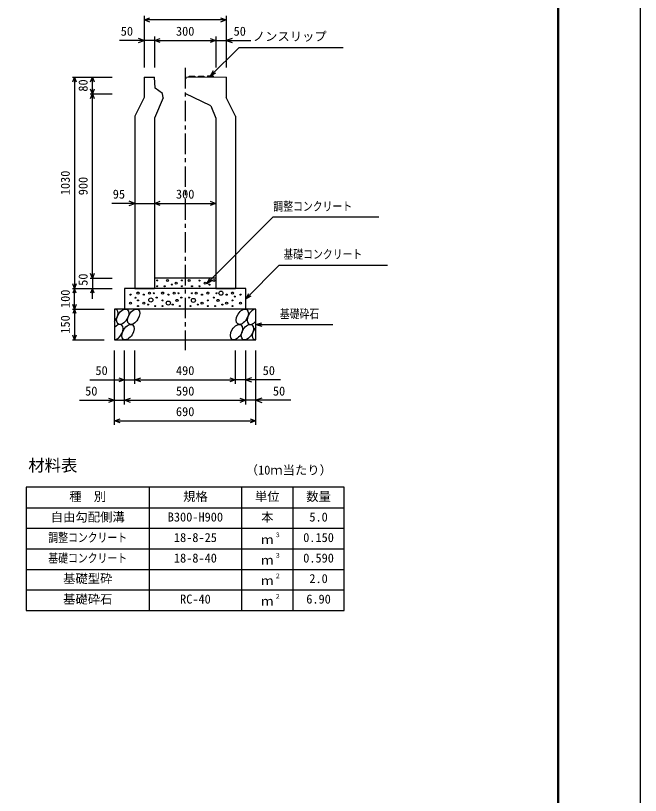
# Model space of a CAD drawing. Units: millimetres, scale not verified. Extents: x -16800 to 16800, y -5940 to 5940.
# Drawn here: x 13755 to 16800, y 78 to 3880 of the extents above; entities that cross this region are included whole.
import ezdxf
from ezdxf.enums import TextEntityAlignment as Align

# ---------------------------------------------------------------- set-up
doc = ezdxf.new("R2010")
doc.units = ezdxf.units.MM
doc.header["$LTSCALE"] = 20
doc.linetypes.add('CHAIN1', pattern=[8, 5, -1, 1, -1])
for name, color, linetype, lineweight in [('0-0_DIM', 7, 'Continuous', 25), ('0-1_Defpoints', 5, 'Continuous', 25), ('0-2_HATCH', 6, 'Continuous', 25), ('0-3_HYO', 3, 'Continuous', 25), ('0-4_HYO2', 4, 'Continuous', 25), ('0-5_OUTLINE', 3, 'Continuous', 25), ('0-6_TXT', 7, 'Continuous', 25), ('0-7_WAKU', 3, 'Continuous', 25)]:
    doc.layers.add(name, color=color, linetype=linetype, lineweight=lineweight)
doc.styles.add('ＭＳ ゴシック', font='')
doc.styles.get('ＭＳ ゴシック').set_extended_font_data('MS Gothic')

msp = doc.modelspace()

# ---------------------------------------------------------------- linework, layer by layer
at = {"layer": '0-0_DIM'}
for p, q in [((14381.78, 3878.57), (14381.78, 3626.83)), ((14781.78, 3878.57), (14781.78, 3626.83)), ((14781.78, 3858.57), (14381.78, 3858.57)), ((14431.78, 3778.57), (14431.78, 3626.83)), ((14731.78, 3778.57), (14731.78, 3626.83)), ((14381.78, 3758.57), (14262.12, 3758.57)), ((14431.78, 3758.57), (14381.78, 3758.57)), ((14431.78, 3758.57), (14731.78, 3758.57)), ((14731.78, 3758.57), (14781.78, 3758.57)), ((14781.78, 3758.57), (14901.45, 3758.57)), ((14704.73, 3585.59), (14842.4, 3723.26)), ((15350.84, 3723.26), (14842.4, 3723.26)), ((14704.73, 3585.59), (14719.73, 3611.57)), ((14032.58, 3579.36), (14225.91, 3579.36)), ((14042.58, 3579.36), (14042.58, 2549.36)), ((14129.25, 3498.86), (14129.25, 3579.36)), ((14704.73, 3585.59), (14730.71, 3600.59)), ((14119.25, 3498.86), (14225.91, 3498.86)), ((14129.25, 2599.36), (14129.25, 3498.86)), ((14336.78, 2964.36), (14224.8, 2964.36)), ((14336.78, 2964.36), (14431.78, 2964.36)), ((14431.78, 2964.36), (14731.78, 2964.36)), ((15040.44, 2663.02), (14876.78, 2499.36)), ((15040.44, 2663.02), (15567.51, 2663.02)), ((14119.25, 2599.36), (14225.91, 2599.36)), ((14129.25, 2599.36), (14129.25, 2549.36)), ((14686.78, 2574.36), (14701.78, 2600.34)), ((14686.78, 2574.36), (14712.76, 2589.36)), ((14032.58, 2549.36), (14225.91, 2549.36)), ((14042.58, 2449.36), (14042.58, 2549.36)), ((14129.25, 2499.36), (14129.25, 2549.36)), ((14876.78, 2499.36), (14891.78, 2525.34)), ((14876.78, 2499.36), (14902.76, 2514.36)), ((14032.58, 2449.36), (14186.78, 2449.36)), ((14042.58, 2449.36), (14042.58, 2299.36)), ((14926.78, 2374.36), (14955.76, 2382.13)), ((14926.78, 2374.36), (15300.68, 2374.36)), ((14926.78, 2374.36), (14955.76, 2366.6)), ((14032.58, 2299.36), (14186.78, 2299.36)), ((14236.78, 1884.35), (14236.78, 2246.69)), ((14286.78, 1984.35), (14286.78, 2246.69)), ((14336.78, 2084.35), (14336.78, 2246.69)), ((14826.78, 2084.35), (14826.78, 2246.69)), ((14876.78, 1984.35), (14876.78, 2246.69)), ((14926.78, 1884.35), (14926.78, 2246.69)), ((14116.78, 2104.35), (14336.78, 2104.35)), ((14336.78, 2104.35), (14826.78, 2104.35)), ((15046.78, 2104.35), (14826.78, 2104.35)), ((14066.78, 2004.35), (14286.78, 2004.35)), ((14286.78, 2004.35), (14876.78, 2004.35)), ((15096.78, 2004.35), (14876.78, 2004.35)), ((14236.78, 1904.35), (14926.78, 1904.35))]:
    msp.add_line(p, q, dxfattribs=at)
at = {"layer": '0-0_DIM', "linetype": 'CHAIN1'}
msp.add_line((14581.78, 3624.66), (14581.78, 2249.36), dxfattribs=at)
at = {"layer": '0-0_DIM'}
for points in [[(14410.01, 3848.31), (14381.82, 3858.57), (14410.01, 3868.83)], [(14753.63, 3868.83), (14781.82, 3858.57), (14753.63, 3848.31)], [(14353.59, 3748.31), (14381.78, 3758.57), (14353.59, 3768.83)], [(14459.97, 3748.31), (14431.78, 3758.57), (14459.97, 3768.83)], [(14703.67, 3768.83), (14731.86, 3758.57), (14703.67, 3748.31)], [(14809.9, 3768.83), (14781.71, 3758.57), (14809.9, 3748.31)], [(14034.37, 3556.81), (14042.58, 3579.36), (14050.79, 3556.81)], [(14121.04, 3556.81), (14129.25, 3579.36), (14137.46, 3556.81)], [(14137.46, 3521.42), (14129.25, 3498.86), (14121.04, 3521.42)], [(14121.04, 3476.31), (14129.25, 3498.86), (14137.46, 3476.31)], [(14308.59, 2954.1), (14336.78, 2964.36), (14308.59, 2974.62)], [(14459.97, 2954.1), (14431.78, 2964.36), (14459.97, 2974.62)], [(14703.59, 2974.62), (14731.78, 2964.36), (14703.59, 2954.1)], [(14686.78, 2574.36), (15011.25, 2898.83), (15524.8, 2898.83)], [(14137.46, 2621.92), (14129.25, 2599.36), (14121.04, 2621.92)], [(14050.79, 2571.92), (14042.58, 2549.36), (14034.37, 2571.92)], [(14050.79, 2526.81), (14042.58, 2549.36), (14034.37, 2526.81)], [(14137.46, 2526.81), (14129.25, 2549.36), (14121.04, 2526.81)], [(14050.79, 2471.92), (14042.58, 2449.36), (14034.37, 2471.92)], [(14050.79, 2426.81), (14042.58, 2449.36), (14034.37, 2426.81)], [(14050.79, 2321.92), (14042.58, 2299.36), (14034.37, 2321.92)], [(14258.59, 2114.61), (14286.78, 2104.35), (14258.59, 2094.09)], [(14364.97, 2094.09), (14336.78, 2104.35), (14364.97, 2114.61)], [(14798.59, 2114.61), (14826.78, 2104.35), (14798.59, 2094.09)], [(14904.97, 2114.61), (14876.78, 2104.35), (14904.97, 2094.09)], [(14208.59, 2014.61), (14236.78, 2004.35), (14208.59, 1994.09)], [(14314.97, 1994.09), (14286.78, 2004.35), (14314.97, 2014.61)], [(14848.59, 2014.61), (14876.78, 2004.35), (14848.59, 1994.09)], [(14954.97, 2014.61), (14926.78, 2004.35), (14954.97, 1994.09)], [(14264.97, 1894.09), (14236.78, 1904.35), (14264.97, 1914.61)], [(14898.59, 1914.61), (14926.78, 1904.35), (14898.59, 1894.09)]]:
    msp.add_lwpolyline(points, dxfattribs=at)
at = {"layer": '0-1_Defpoints'}
msp.add_lwpolyline([(0, -5940), (16800, -5940), (16800, 5940), (0, 5940)], close=True, dxfattribs=at)
at = {"layer": '0-2_HATCH'}
for p, q in [((14599.78, 3578.04), (14601.23, 3584.56)), ((14601.23, 3584.56), (14628.23, 3584.83)), ((14628.23, 3584.83), (14629.78, 3578.34)), ((14644.78, 3578.49), (14646.23, 3585.01)), ((14689.78, 3578.94), (14691.28, 3585.46)), ((14691.23, 3585.46), (14718.23, 3585.73)), ((14718.23, 3585.73), (14719.78, 3579.24))]:
    msp.add_line(p, q, dxfattribs=at)
msp.add_lwpolyline([(14646.23, 3585.01), (14673.23, 3585.28), (14674.78, 3578.79)], dxfattribs=at)
for centre, radius in [((14445.75, 2588.67), 2.5), ((14495.66, 2588.67), 5), ((14565.75, 2588.67), 2.5), ((14600.92, 2588.39), 5), ((14650.82, 2588.39), 2.5), ((14720.92, 2588.39), 5), ((14445.75, 2560.66), 2.5), ((14481.64, 2560.66), 2.5), ((14516.69, 2568.54), 2.5), ((14537.71, 2575.54), 5), ((14565.75, 2560.66), 2.5), ((14614.94, 2560.38), 2.5), ((14650.82, 2560.38), 2.5), ((14678.86, 2575.26), 5), ((14699.89, 2568.26), 2.5), ((14315.47, 2519.54), 2.5), ((14351.75, 2527.42), 5), ((14379.79, 2519.54), 2.5), ((14407.82, 2526.54), 5), ((14428.86, 2526.54), 2.5), ((14471.75, 2527.42), 5), ((14499.79, 2519.54), 2.5), ((14527.82, 2526.54), 5), ((14548.86, 2526.54), 2.5), ((14614.71, 2526.54), 2.5), ((14635.74, 2526.54), 5), ((14663.78, 2519.54), 2.5), ((14691.82, 2527.42), 5), ((14734.71, 2526.54), 2.5), ((14755.74, 2526.54), 10), ((14783.78, 2519.54), 2.5), ((14811.82, 2527.42), 5), ((14823.16, 2509.85), 2.5), ((14851.72, 2519.54), 2.5), ((14315.47, 2478.39), 5), ((14339.33, 2504.62), 2.5), ((14351.75, 2491.52), 2.5), ((14379.79, 2478.39), 5), ((14400.82, 2471.39), 2.5), ((14414.36, 2493.53), 10), ((14442.87, 2505.53), 2.5), ((14471.75, 2491.52), 2.5), ((14499.79, 2478.39), 10), ((14520.82, 2471.39), 2.5), ((14541.84, 2491.52), 5), ((14562.87, 2505.53), 2.5), ((14600.69, 2505.53), 2.5), ((14621.72, 2491.52), 10), ((14642.75, 2471.39), 2.5), ((14663.78, 2478.39), 5), ((14691.82, 2491.52), 2.5), ((14720.69, 2505.53), 2.5), ((14741.72, 2491.52), 5), ((14762.75, 2471.39), 2.5), ((14783.78, 2478.39), 5), ((14811.82, 2491.52), 2.5), ((14851.72, 2478.39), 5), ((14351.75, 2463.51), 2.5), ((14435.86, 2463.51), 2.5), ((14471.75, 2463.51), 2.5), ((14555.86, 2463.51), 2.5), ((14607.7, 2463.51), 2.5), ((14691.82, 2463.51), 2.5), ((14727.7, 2463.51), 2.5), ((14811.82, 2463.51), 2.5)]:
    msp.add_circle(centre, radius, dxfattribs=at)
for centre, start_param, end_param in [((14224.42, 2411.84), 4.385593, 6.6745444), ((14912.92, 2411.84), 0.3357715, 4.4411806), ((14249.74, 2336.85), 3.5111464, 7.548991), ((14938.24, 2336.85), 1.2110787, 3.5658734)]:
    msp.add_ellipse(centre, major_axis=(21.81, 35.31), ratio=0.5792, start_param=start_param, end_param=end_param, dxfattribs=at)
for centre in [(14277.63, 2411.84), (14330.84, 2411.84), (14859.72, 2411.84), (14302.95, 2336.85), (14831.83, 2336.85), (14885.04, 2336.85)]:
    msp.add_ellipse(centre, major_axis=(21.81, 35.31), ratio=0.5792, dxfattribs=at)
at = {"layer": '0-3_HYO'}
for p, q in [((14406.78, 1580.4), (14406.78, 980.4)), ((14856.78, 1580.4), (14856.78, 980.4)), ((15106.78, 1580.4), (15106.78, 980.4)), ((13806.78, 1480.4), (15356.78, 1480.4))]:
    msp.add_line(p, q, dxfattribs=at)
msp.add_lwpolyline([(13806.78, 980.4), (15356.78, 980.4), (15356.78, 1580.4), (13806.78, 1580.4)], close=True, dxfattribs=at)
at = {"layer": '0-4_HYO2'}
for p, q in [((13806.78, 1380.4), (15356.78, 1380.4)), ((13806.78, 1280.4), (15356.78, 1280.4)), ((13806.78, 1180.4), (15356.78, 1180.4)), ((13806.78, 1080.4), (15356.78, 1080.4))]:
    msp.add_line(p, q, dxfattribs=at)
at = {"layer": '0-5_OUTLINE'}
for p, q in [((14381.78, 3579.86), (14381.78, 3479.86)), ((14381.78, 3579.86), (14431.78, 3579.36)), ((14581.78, 3574.66), (14586.28, 3574.66)), ((14586.28, 3574.66), (14587.78, 3577.92)), ((14781.78, 3579.86), (14587.78, 3577.92)), ((14781.78, 3579.86), (14781.78, 3479.86)), ((14706.58, 3439.36), (14581.78, 3499.36)), ((14381.78, 3479.86), (14336.78, 3389.86)), ((14473.78, 3479.36), (14431.78, 3379.36)), ((14826.78, 3389.86), (14781.78, 3479.86)), ((14706.58, 3439.36), (14731.78, 3379.36)), ((14336.78, 3389.86), (14336.78, 2549.36)), ((14826.78, 3389.86), (14826.78, 2549.36)), ((14431.78, 3379.36), (14431.78, 2549.36)), ((14731.78, 3379.36), (14731.78, 2549.36)), ((14731.78, 2599.36), (14431.78, 2599.36)), ((14336.78, 2549.36), (14431.78, 2549.36)), ((14731.78, 2549.36), (14826.78, 2549.36))]:
    msp.add_line(p, q, dxfattribs=at)
for points in [[(14473.78, 3479.36), (14470.78, 3499.36), (14434.78, 3526.49), (14431.78, 3579.36)], [(14876.78, 2449.36), (14876.78, 2549.36), (14286.78, 2549.36), (14286.78, 2449.36)]]:
    msp.add_lwpolyline(points, dxfattribs=at)
msp.add_lwpolyline([(14236.78, 2299.36), (14926.78, 2299.36), (14926.78, 2449.36), (14236.78, 2449.36)], close=True, dxfattribs=at)
at = {"layer": '0-7_WAKU', "lineweight": 50}
msp.add_lwpolyline([(400, -5540), (16400, -5540), (16400, 5540), (400, 5540)], close=True, dxfattribs=at)

# ---------------------------------------------------------------- texts
at = {"layer": '0-0_DIM', "style": 'ＭＳ ゴシック'}
for s, p in [('50', (14267.6, 3768.57)), ('300', (14536.78, 3768.57)), ('50', (14817.7, 3768.57)), ('ノンスリップ', (14911.3, 3743.43)), ('95', (14228.89, 2974.36)), ('300', (14536.71, 2974.36)), ('50', (14144.34, 2114.35)), ('490', (14536.78, 2114.35)), ('50', (14959.22, 2114.35)), ('50', (14094.34, 2014.35)), ('590', (14536.78, 2014.35)), ('50', (15009.22, 2014.35)), ('690', (14536.78, 1914.35))]:
    msp.add_text(s, height=43.99, dxfattribs=at).set_placement(p, align=Align.BOTTOM_LEFT)
for s, p in [('80', (14119.25, 3509.11)), ('1030', (14032.58, 3004.36)), ('900', (14119.25, 3004.11)), ('50', (14119.25, 2562.69)), ('100', (14032.58, 2454.36)), ('150', (14032.58, 2329.36))]:
    msp.add_text(s, height=43.99, rotation=90, dxfattribs=at).set_placement(p, align=Align.BOTTOM_LEFT)
at = {"layer": '0-0_DIM', "style": 'ＭＳ ゴシック', "width": 0.8}
for s, p in [('調整コンクリート', (15011.25, 2915.25)), ('基礎コンクリート', (15060.44, 2681.75)), ('基礎砕石', (15043.1, 2391.54))]:
    msp.add_text(s, height=43.99, dxfattribs=at).set_placement(p, align=Align.BOTTOM_LEFT)
at = {"layer": '0-6_TXT', "style": 'ＭＳ ゴシック'}
for s, height, p in [('材料表', 58.65, (13816.78, 1640.4)), ('（10ｍ当たり）', 43.99, (14876.78, 1629.4)), ('種\u3000別', 43.99, (14016.78, 1500.4)), ('規格', 43.99, (14571.78, 1500.4)), ('単位', 43.99, (14921.78, 1500.4)), ('数量', 43.99, (15171.78, 1500.4)), ('自由勾配側溝', 43.99, (13926.78, 1400.4)), ('B300-H900', 43.99, (14496.78, 1400.4)), ('本', 43.99, (14951.78, 1400.4)), ('5.0', 43.99, (15186.78, 1400.4)), ('18-8-25', 43.99, (14526.78, 1300.4)), ('ｍ', 43.99, (14951.78, 1290.4)), ('３', 21.99, (15017.32, 1330.77)), ('0.150', 43.99, (15156.78, 1300.4)), ('18-8-40', 43.99, (14526.78, 1200.4)), ('３', 21.99, (15017.32, 1230.77)), ('0.590', 43.99, (15156.78, 1200.4)), ('ｍ', 43.99, (14951.78, 1190.4)), ('基礎型砕', 43.99, (13986.78, 1100.4)), ('２', 21.99, (15017.32, 1130.77)), ('2.0', 43.99, (15186.78, 1100.4)), ('ｍ', 43.99, (14951.78, 1090.4)), ('基礎砕石', 43.99, (13986.78, 1000.4)), ('RC-40', 43.99, (14556.78, 1000.4)), ('ｍ', 43.99, (14951.78, 990.4)), ('２', 21.99, (15017.32, 1030.77)), ('6.90', 43.99, (15171.78, 1000.4))]:
    msp.add_text(s, height=height, dxfattribs=at).set_placement(p, align=Align.BOTTOM_LEFT)
at = {"layer": '0-6_TXT', "style": 'ＭＳ ゴシック', "width": 0.8}
for s, p in [('調整コンクリート', (13914.78, 1300.4)), ('基礎コンクリート', (13914.78, 1200.4))]:
    msp.add_text(s, height=43.99, dxfattribs=at).set_placement(p, align=Align.BOTTOM_LEFT)

doc.saveas('drawing.dxf')
